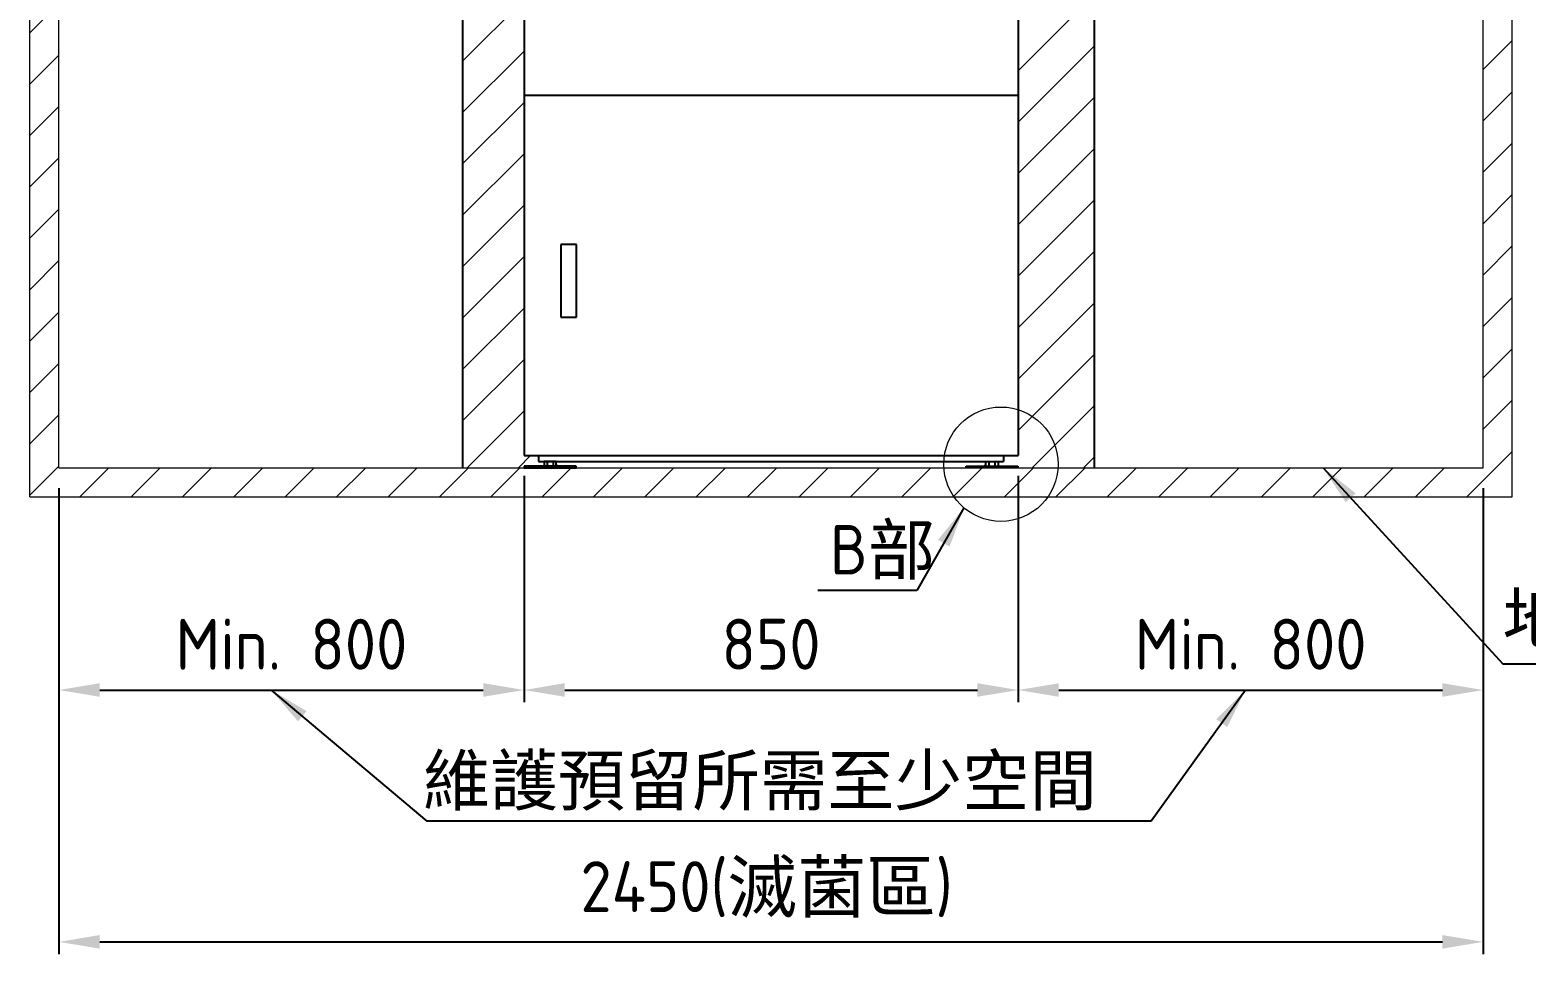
# Model space of a CAD drawing. Header units: millimetres. Extents: x -406921 to 44688, y -22195 to 9469.
# Drawn here: x 39825 to 42399, y 2122 to 3711 of the extents above; entities that cross this region are included whole.
import ezdxf

# ---------------------------------------------------------------- set-up
doc = ezdxf.new("R2010")
doc.units = ezdxf.units.MM
doc.header["$MEASUREMENT"] = 0
doc.linetypes.add('HIDDEN', pattern=[9.525, 6.35, -3.175])
doc.layers.get('0').update_dxf_attribs({"lineweight": 25})
for name, color, linetype, lineweight in [('D', 3, 'Continuous', 13), ('H', 2, 'HIDDEN', 15), ('S', 4, 'Continuous', 15)]:
    doc.layers.add(name, color=color, linetype=linetype, lineweight=lineweight)
doc.styles.get("Standard").update_dxf_attribs({"font": 'KAIU.TTF'})
doc.styles.add('STU25', font='isocp2.shx')
doc.dimstyles.new('STU25', dxfattribs={"dimscale": 35, "dimtxt": 2.5, "dimasz": 2, "dimexe": 0.6, "dimexo": 1, "dimgap": 1, "dimtad": 1, "dimdsep": 46, "dimtxsty": 'STU25', "dimcen": 2, "dimazin": 2, "dimtfac": 1, "dimtmove": 0, "dimatfit": 3, "dimfxl": 0, "dimtolj": 1, "dimtzin": 0, "dimarcsym": 0})
doc.dimstyles.new('STU25$7', dxfattribs={"dimscale": 35, "dimtxt": 2.5, "dimasz": 2, "dimexe": 1.25, "dimexo": 0.625, "dimgap": 1, "dimtad": 0, "dimdec": 4, "dimdsep": 46, "dimtxsty": 'STU25', "dimcen": 2.5, "dimazin": 2, "dimtfac": 1, "dimtdec": 4, "dimtmove": 0, "dimatfit": 3, "dimfxl": 0, "dimtolj": 1, "dimtzin": 0, "dimarcsym": 0})

# ---------------------------------------------------------------- blocks, each defined once
blk = doc.blocks.new('*D13')
at = {"layer": 'D', "color": 0, "lineweight": -2}
for p, q in [((41525.4, 2944.3), (41525.4, 2555.1)), ((42325.4, 2923.3), (42325.4, 2555.1)), ((41595.4, 2576.1), (42255.4, 2576.1))]:
    blk.add_line(p, q, dxfattribs=at)
at = {"layer": 'D', "color": 0}
for points in [[(41595.4, 2587.8), (41595.4, 2564.5), (41525.4, 2576.1)], [(42255.4, 2564.5), (42255.4, 2587.8), (42325.4, 2576.1)]]:
    blk.add_solid(points, dxfattribs=at)
at = {"layer": 'Defpoints', "color": 0}
for p in [(41525.4, 2979.3), (42325.4, 2958.3), (42325.4, 2576.1)]:
    blk.add_point(p, dxfattribs=at)
at = {"layer": 'D', "color": 0, "insert": (41925.4, 2654.9), "char_height": 87.5, "attachment_point": 5, "style": 'STU25'}
blk.add_mtext('\\A1;Min. 800', dxfattribs=at)
blk = doc.blocks.new('*D11')
at = {"layer": 'D', "color": 0, "lineweight": -2}
for p, q in [((39875.4, 2923.3), (39875.4, 2122)), ((42325.4, 2923.3), (42325.4, 2122)), ((39945.4, 2143), (42255.4, 2143))]:
    blk.add_line(p, q, dxfattribs=at)
at = {"layer": 'D', "color": 0}
for points in [[(39945.4, 2154.7), (39945.4, 2131.4), (39875.4, 2143)], [(42255.4, 2131.4), (42255.4, 2154.7), (42325.4, 2143)]]:
    blk.add_solid(points, dxfattribs=at)
at = {"layer": 'Defpoints', "color": 0}
for p in [(39875.4, 2958.3), (42325.4, 2958.3), (42325.4, 2143)]:
    blk.add_point(p, dxfattribs=at)
at = {"layer": 'D', "color": 0, "insert": (41092.8, 2233.1), "char_height": 87.5, "attachment_point": 5, "style": 'STU25'}
blk.add_mtext('\\A1;2450({\\f標楷體|b0|i0|c136|p65;滅菌區})', dxfattribs=at)
blk = doc.blocks.new('*D12')
at = {"layer": 'D', "color": 0, "lineweight": -2}
for p, q in [((40675.4, 2944.3), (40675.4, 2555.1)), ((39875.4, 2923.3), (39875.4, 2555.1)), ((39945.4, 2576.1), (40605.4, 2576.1))]:
    blk.add_line(p, q, dxfattribs=at)
at = {"layer": 'D', "color": 0}
for points in [[(39945.4, 2587.8), (39945.4, 2564.5), (39875.4, 2576.1)], [(40605.4, 2564.5), (40605.4, 2587.8), (40675.4, 2576.1)]]:
    blk.add_solid(points, dxfattribs=at)
at = {"layer": 'Defpoints', "color": 0}
for p in [(40675.4, 2979.3), (39875.4, 2958.3), (40675.4, 2576.1)]:
    blk.add_point(p, dxfattribs=at)
at = {"layer": 'D', "color": 0, "insert": (40275.4, 2654.9), "char_height": 87.5, "attachment_point": 5, "style": 'STU25'}
blk.add_mtext('\\A1;Min. 800', dxfattribs=at)
blk = doc.blocks.new('*D25')
at = {"layer": 'D', "color": 0, "lineweight": -2}
for p, q in [((40675.4, 2944.3), (40675.4, 2555.1)), ((41525.4, 2944.3), (41525.4, 2555.1)), ((40745.4, 2576.1), (41455.4, 2576.1))]:
    blk.add_line(p, q, dxfattribs=at)
at = {"layer": 'D', "color": 0}
for points in [[(40745.4, 2587.8), (40745.4, 2564.5), (40675.4, 2576.1)], [(41455.4, 2564.5), (41455.4, 2587.8), (41525.4, 2576.1)]]:
    blk.add_solid(points, dxfattribs=at)
at = {"layer": 'Defpoints', "color": 0}
for p in [(40675.4, 2979.3), (41525.4, 2979.3), (41525.4, 2576.1)]:
    blk.add_point(p, dxfattribs=at)
at = {"layer": 'D', "color": 0, "insert": (41100.4, 2654.9), "char_height": 87.5, "attachment_point": 5, "style": 'STU25'}
blk.add_mtext('\\A1;850', dxfattribs=at)

msp = doc.modelspace()

# ---------------------------------------------------------------- hatches: boundary and pattern name
at = {"layer": 'D'}
h = msp.add_hatch(dxfattribs=at)
h.set_pattern_fill('ANSI31', color=256, scale=500, style=0)
h.set_pattern_definition([(45, (255099.41, 23291.12), (-44.194174, 44.194174), [])])
h.paths.add_polyline_path([(41525.408, 4639.349), (41525.408, 4029.349), (41525.408, 3599.349), (41525.408, 2979.349), (41500.408, 2979.349), (41500.408, 2969.349), (41490.801, 2969.349), (41490.801, 2961.349), (41524.909, 2961.349), (41524.909, 2958.349), (41656.193, 2958.349), (41656.193, 4745.284), (42325.408, 4745.284), (42325.408, 5658.349), (39875.408, 5658.349), (39875.408, 4745.284), (40569.624, 4745.284), (40569.624, 2958.349), (40675.908, 2958.349), (40675.908, 2961.349), (40710.016, 2961.349), (40710.016, 2969.349), (40700.408, 2969.349), (40700.408, 2979.349), (40675.408, 2979.349), (40675.408, 3599.349), (40675.408, 4029.349), (40675.408, 4639.349)])
at = {"layer": 'H', "ltscale": 5}
h = msp.add_hatch(dxfattribs=at)
h.set_pattern_fill('ANSI31', color=256, scale=500, style=0)
h.set_pattern_definition([(45, (258124.98, 23574.28), (-44.194174, 44.194174), [])])
h.paths.add_polyline_path([(42375.408, 2908.349), (42375.408, 5658.349), (42325.408, 5658.349), (42325.408, 2958.349), (39875.408, 2958.349), (39875.408, 5658.349), (39825.408, 5658.349), (39825.408, 2908.349)])
h.paths.add_polyline_path([(42375.408, 5658.349), (42325.408, 5658.349)])
h.paths.add_polyline_path([(39825.408, 5658.349), (39875.408, 5658.349)])

# ---------------------------------------------------------------- linework, layer by layer
for p, q in [((40569.624, 4745.284), (40569.624, 2958.349)), ((41656.193, 4745.284), (41656.193, 2958.349)), ((40675.408, 4029.349), (40675.408, 3599.349)), ((41525.408, 4029.349), (41525.408, 3599.349)), ((40675.408, 3599.349), (41525.408, 3599.349)), ((40675.408, 3599.349), (40675.408, 2979.349)), ((40700.408, 3599.349), (41525.408, 3599.349)), ((41525.408, 3599.349), (41525.408, 2979.349)), ((40738.527, 3342.326), (40738.527, 3217.326)), ((40765.527, 3342.326), (40738.527, 3342.326)), ((40765.527, 3217.326), (40765.527, 3342.326)), ((40738.527, 3217.326), (40765.527, 3217.326)), ((40675.408, 2979.349), (41525.408, 2979.349))]:
    msp.add_line(p, q)
at = {"linetype": 'Continuous'}
for p, q in [((40764.908, 2961.349), (40675.908, 2961.349)), ((40675.908, 2961.349), (40675.908, 2958.349)), ((40700.408, 2979.349), (40700.408, 2969.349)), ((40700.408, 2969.349), (40740.408, 2969.349)), ((40730.801, 2969.349), (40710.016, 2969.349)), ((40710.016, 2969.349), (40710.016, 2961.349)), ((40715.212, 2969.349), (40715.212, 2961.349)), ((40725.605, 2969.349), (40725.605, 2961.349)), ((40730.801, 2961.349), (40730.801, 2969.349)), ((40733.697, 2961.349), (40730.801, 2964.245)), ((40740.408, 2969.349), (41445.016, 2969.349)), ((40764.908, 2958.349), (40764.908, 2961.349)), ((41435.909, 2961.349), (41524.909, 2961.349)), ((41435.909, 2958.349), (41435.909, 2961.349)), ((41445.016, 2969.349), (41465.801, 2969.349)), ((41460.409, 2969.349), (41500.408, 2969.349)), ((41467.12, 2961.349), (41470.016, 2964.245)), ((41470.016, 2961.349), (41470.016, 2969.349)), ((41475.212, 2969.349), (41475.212, 2961.349)), ((41485.605, 2969.349), (41485.605, 2961.349)), ((41490.801, 2969.349), (41490.801, 2961.349)), ((41500.408, 2979.349), (41500.408, 2969.349)), ((41524.909, 2961.349), (41524.909, 2958.349)), ((40675.908, 2958.349), (40764.908, 2958.349)), ((41524.909, 2958.349), (41435.909, 2958.349))]:
    msp.add_line(p, q, dxfattribs=at)
at = {"layer": 'D'}
msp.add_circle((41495.902, 2964.465), 98.378, dxfattribs=at)
at = {"layer": 'S', "linetype": 'Continuous'}
for p, q in [((39825.408, 2908.349), (39825.408, 5658.349)), ((39875.408, 2958.349), (39875.408, 5658.349)), ((42325.408, 2958.349), (42325.408, 5658.349)), ((42375.408, 2908.349), (42375.408, 5658.349)), ((39875.408, 2958.349), (42325.408, 2958.349)), ((39825.408, 2908.349), (42375.408, 2908.349))]:
    msp.add_line(p, q, dxfattribs=at)

# ---------------------------------------------------------------- texts
at = {"layer": 'D', "color": 11, "char_height": 85, "attachment_point": 1}
for s, insert in [('{\\Fisocp2.shx;\\C3;B\\f標楷體|b0|i0|c136|p65;部}', (41201.846, 2859.981)), ('{\\C3;地板\\Fisocp2.shx;(\\f標楷體|b0|i0|c136|p65;注意需有防水層施工\\Fisocp2.shx;)}', (42358.629, 2741.484)), ('{\\C3;維護預留所需至少空間}', (40501.437, 2463.236))]:
    msp.add_mtext(s, dxfattribs=dict(at, insert=insert))

# ---------------------------------------------------------------- dimensions: what is measured, and where the dimension line sits
at = {"layer": 'D'}
dim = msp.add_linear_dim(base=(40675.408, 2576.137), p1=(39875.408, 2958.349), p2=(40675.408, 2979.349), text='Min. <>', dimstyle='STU25', dxfattribs=at)
dim.commit()
dim.dimension.update_dxf_attribs({"geometry": '*D12', "text_midpoint": (40275.408, 2654.887)})
dim = msp.add_linear_dim(base=(41525.408, 2576.137), p1=(40675.408, 2979.349), p2=(41525.408, 2979.349), dimstyle='STU25', dxfattribs=at)
dim.commit()
dim.dimension.update_dxf_attribs({"geometry": '*D25', "text_midpoint": (41100.408, 2654.887)})
for base, p1, text, picture, middle in [((42325.408, 2576.137), (41525.408, 2979.349), 'Min. <>', '*D13', (41925.408, 2576.137)), ((42325.408, 2143.028), (39875.408, 2958.349), '<>({\\f標楷體|b0|i0|c136|p65;滅菌區})', '*D11', (41092.834, 2143.028))]:
    dim = msp.add_linear_dim(base=base, p1=p1, p2=(42325.408, 2958.349), text=text, dimstyle='STU25', dxfattribs=at)
    dim.commit()
    dim.dimension.update_dxf_attribs({"geometry": picture, "text_midpoint": middle, "dimtype": 160})

# ---------------------------------------------------------------- leaders
for points in [[(42050.221, 2958.349), (42359.318, 2621.44), (43751.448, 2621.44)], [(41432.292, 2889.418), (41351.248, 2747.53), (41181.055, 2747.53)], [(40240.496, 2576.137), (40508.258, 2350.484)], [(41916.543, 2576.137), (41754.362, 2350.484), (40508.258, 2350.484)]]:
    msp.add_leader(points, dimstyle='STU25$7', override={"dimgap": 1, "dimtad": 0}, dxfattribs=at)

doc.saveas('drawing.dxf')
